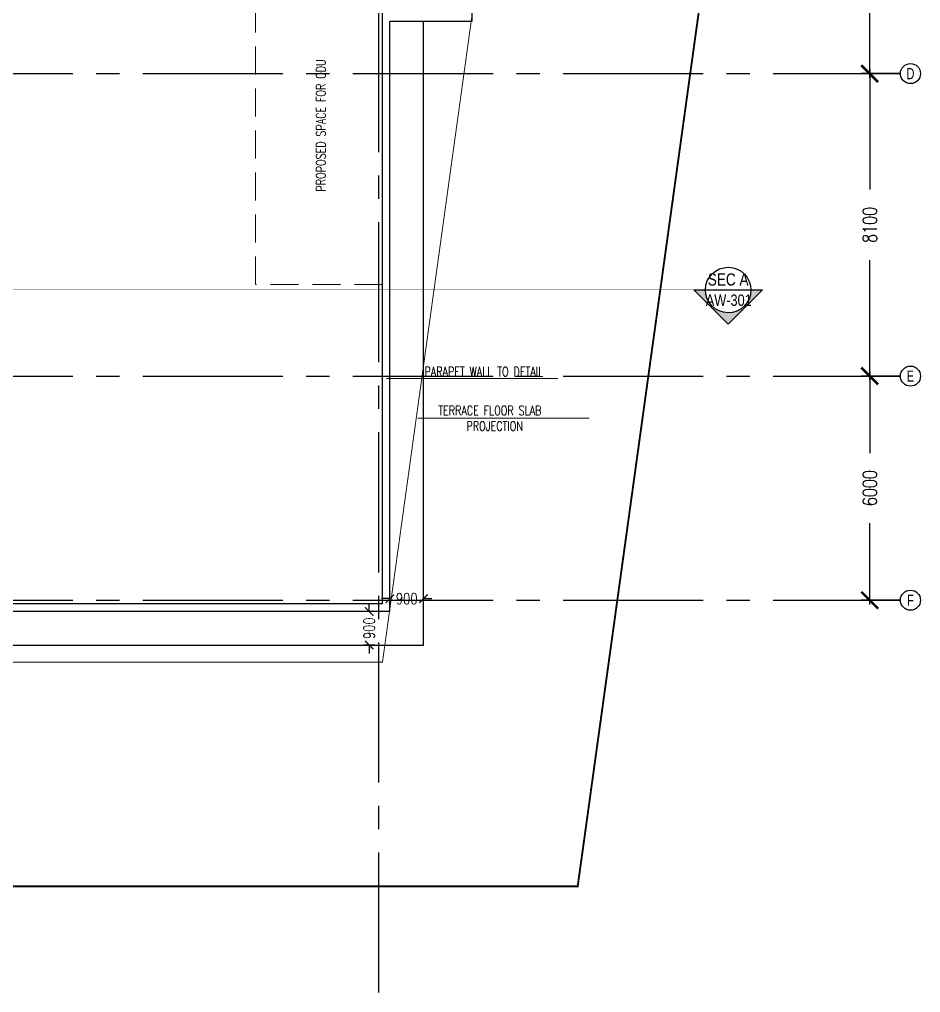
# Model space of a CAD drawing. Header units: millimetres. Extents: x -2076597 to 16308595, y -4402071 to 17875273.
# Drawn here: x -2033563 to -2009445, y -4399885 to -4373831 of the extents above; entities that cross this region are included whole.
import ezdxf
from ezdxf.enums import TextEntityAlignment as Align
from ezdxf.lldxf.tags import DXFTag

# ---------------------------------------------------------------- set-up
doc = ezdxf.new("R2010")
doc.units = ezdxf.units.MM
for name, pattern in [('CENTER', [50.8, 31.75, -6.35, 6.35, -6.35]), ('CENTER2', [1.125, 0.75, -0.125, 0.125, -0.125]), ('CONTINULUS', [0]), ('DASHDOT', [1, 0.5, -0.25, 0, -0.25]), ('DASHED2', [0.375, 0.25, -0.125])]:
    doc.linetypes.add(name, pattern=pattern)
for name, color, linetype, lineweight in [('A- LIGHT LINE', 8, 'Continuous', 9), ('A- REF LINES', 5, 'Continuous', 9), ('A- SHAFT', 8, 'Continuous', 9), ('A-BOUNDARY LINES', 4, 'Continuous', 25), ('A-DETL-GENF', 92, 'Continuous', 9), ('A-ELEV FINEWALL', 6, 'Continuous', 9)]:
    doc.layers.add(name, color=color, linetype=linetype, lineweight=lineweight)
for name, color, linetype in [('A-DIMS', 4, 'Continuous'), ('A-GRIDTXT', 1, 'Continuous'), ('A-PARAPET WALL', 4, 'Continuous'), ('A-PODIUM LYT ARCH', 85, 'Continuous'), ('A-REFR-SECT', 3, 'Continuous'), ('A-SETBACK', 3, 'Continuous'), ('A-SITE BOUNDARY', 7, 'CENTER'), ('A-SLABS', 1, 'Continuous'), ('A-TXTROOM', 3, 'Continuous'), ('S-GRID', 252, 'CENTER2')]:
    doc.layers.add(name, color=color, linetype=linetype)
doc.styles.add('ARIAL', font='arial.ttf')
doc.styles.add('ARIAL-GRID', font='arial.ttf', dxfattribs={"width": 0.7, "height": 15})
doc.styles.add('DIM 100', font='romans.shx', dxfattribs={"width": 0.8})
doc.styles.add('ROMANS', font='romans.shx', dxfattribs={"width": 0.75})
tags = doc.linetypes.add('Sheet-A1-BLOCK-12$0$DASHDOT2', pattern=[0.5, 0.25, -0.125, 0, -0.125]).pattern_tags.tags
tags[10:11] = [DXFTag(74, 4), DXFTag(75, 0), DXFTag(340, '0'), DXFTag(46, 1.0), DXFTag(50, 0.0), DXFTag(44, 0.0), DXFTag(45, 0.0)]
tags[8:9] = [DXFTag(74, 4), DXFTag(75, 0), DXFTag(340, '0'), DXFTag(46, 1.0), DXFTag(50, 0.0), DXFTag(44, 0.0), DXFTag(45, 0.0)]
tags[6:7] = [DXFTag(74, 4), DXFTag(75, 0), DXFTag(340, '0'), DXFTag(46, 1.0), DXFTag(50, 0.0), DXFTag(44, 0.0), DXFTag(45, 0.0)]
tags[4:5] = [DXFTag(74, 4), DXFTag(75, 0), DXFTag(340, '0'), DXFTag(46, 1.0), DXFTag(50, 0.0), DXFTag(44, 0.0), DXFTag(45, 0.0)]
doc.dimstyles.new('1_100 MJR', dxfattribs={"dimscale": 100, "dimtxt": 1.75, "dimasz": 1, "dimexe": 1, "dimexo": 0, "dimgap": 0.09, "dimtad": 0, "dimdsep": 46, "dimtxsty": 'DIM 100', "dimblk": 'ARCHTICK', "dimcen": 0.09, "dimdle": 1, "dimclrd": 8, "dimclre": 8, "dimclrt": 256, "dimazin": 0, "dimtfac": 1, "dimtofl": 0, "dimtmove": 1, "dimatfit": 3, "dimfxl": 0, "dimtolj": 1, "dimtzin": 0, "dimlwd": -1, "dimlwe": -1, "dimarcsym": 0})
doc.dimstyles.new('DIMB-200', dxfattribs={"dimscale": 150, "dimtxt": 2.5, "dimasz": 3, "dimexe": 1.5, "dimexo": 0, "dimgap": 3, "dimtad": 0, "dimtoh": 1, "dimdec": 0, "dimzin": 0, "dimdsep": 46, "dimtxsty": 'ROMANS', "dimblk": 'ARCHTICK', "dimcen": 3, "dimdle": 0.75, "dimclrd": 8, "dimclre": 8, "dimclrt": 4, "dimazin": 0, "dimtfac": 1, "dimtdec": 0, "dimtix": 1, "dimtofl": 0, "dimtmove": 2, "dimatfit": 3, "dimldrblk": 'DOT', "dimfxl": 0, "dimtolj": 1, "dimtzin": 0, "dimarcsym": 0})
doc.dimstyles.new('DIMM-100', dxfattribs={"dimscale": 150, "dimtxt": 2, "dimasz": 1.5, "dimexe": 1, "dimexo": 0, "dimgap": 2, "dimtad": 0, "dimtoh": 1, "dimdec": 0, "dimzin": 0, "dimdsep": 46, "dimtxsty": 'ROMANS', "dimblk": 'ARCHTICK', "dimcen": 1.5, "dimdle": 0.5, "dimclrd": 8, "dimclre": 8, "dimclrt": 256, "dimazin": 0, "dimtfac": 1, "dimtdec": 0, "dimtix": 1, "dimtofl": 0, "dimtmove": 2, "dimatfit": 3, "dimldrblk": 'DOT', "dimfxl": 0, "dimtolj": 1, "dimtzin": 0, "dimarcsym": 0})

# ---------------------------------------------------------------- blocks, each defined once
blk = doc.blocks.new('_ArchTick')
at = {"color": 0, "linetype": 'ByBlock', "const_width": 0.15}
blk.add_lwpolyline([(-0.5, -0.5), (0.5, 0.5)], dxfattribs=at)
blk = doc.blocks.new('*D265')
at = {"color": 8, "lineweight": -2, "transparency": 16777216}
for p, q in [((-2024053, -4389681), (-2024353, -4389681)), ((-2024053, -4390581), (-2024353, -4390581))]:
    blk.add_line(p, q, dxfattribs=at)
at = {"color": 8, "linetype": 'CONTINULUS', "lineweight": -2, "transparency": 16777216}
for p, q in [((-2024203, -4389681), (-2024203, -4389456)), ((-2024203, -4390581), (-2024203, -4390806))]:
    blk.add_line(p, q, dxfattribs=at)
at = {"layer": 'Defpoints', "color": 0, "transparency": 16777216}
for p in [(-2023648, -4389681), (-2024203, -4390581), (-2023648, -4390581)]:
    blk.add_point(p, dxfattribs=at)
at = {"color": 8, "lineweight": -2, "transparency": 16777216, "xscale": 225, "yscale": 225, "zscale": 225}
for p, rotation in [((-2024203, -4389681), 270), ((-2024203, -4390581), 90)]:
    blk.add_blockref('_ArchTick', p, dxfattribs=dict(at, rotation=rotation))
at = {"transparency": 16777216, "insert": (-2024203, -4390131), "char_height": 300, "attachment_point": 5, "rotation": 90, "style": 'ROMANS'}
blk.add_mtext('\\A1;900', dxfattribs=at)
blk = doc.blocks.new('_Dot')
at = {"color": 0, "linetype": 'ByBlock', "lineweight": -2}
blk.add_line((-0.5, 0), (-1, 0), dxfattribs=at)
at = {"color": 0, "linetype": 'ByBlock', "const_width": 0.5}
blk.add_lwpolyline([(-0.25, 0, 1), (0.25, 0, 1)], format="xyb", close=True, dxfattribs=at)
blk = doc.blocks.new('*D79')
at = {"color": 8, "linetype": 'CONTINULUS', "lineweight": -2, "transparency": 16777216}
for p, q in [((-2023648, -4389339), (-2023873, -4389339)), ((-2022748, -4389339), (-2022523, -4389339))]:
    blk.add_line(p, q, dxfattribs=at)
at = {"color": 8, "lineweight": -2, "transparency": 16777216}
for p, q in [((-2023648, -4389489), (-2023648, -4389189)), ((-2022748, -4389489), (-2022748, -4389189))]:
    blk.add_line(p, q, dxfattribs=at)
at = {"layer": 'Defpoints', "color": 0, "transparency": 16777216}
for p in [(-2022748, -4389339), (-2023648, -4389681), (-2022748, -4389681)]:
    blk.add_point(p, dxfattribs=at)
at = {"color": 8, "lineweight": -2, "transparency": 16777216, "xscale": 225, "yscale": 225, "zscale": 225}
blk.add_blockref('_ArchTick', (-2023648, -4389339), dxfattribs=at)
at = {"color": 8, "lineweight": -2, "transparency": 16777216, "xscale": 225, "yscale": 225, "zscale": 225, "rotation": 180}
blk.add_blockref('_ArchTick', (-2022748, -4389339), dxfattribs=at)
at = {"transparency": 16777216, "insert": (-2023198, -4389339), "char_height": 300, "attachment_point": 5, "style": 'ROMANS'}
blk.add_mtext('\\A1;900', dxfattribs=at)
blk = doc.blocks.new('Family - ___-240295-0_ ground floor')
at = {"layer": 'A-SETBACK', "linetype": 'DASHDOT', "lineweight": -2, "ltscale": 2000, "const_width": 25}
blk.add_lwpolyline([(76480, 233663), (47866, 236124), (29166, 193452), (70915, 193452)], close=True, dxfattribs=at)
at = {"layer": 'A-SITE BOUNDARY', "ltscale": 100, "const_width": 50}
blk.add_lwpolyline([(83289, 239099), (44096, 242471), (19986, 187452), (76141, 187452)], close=True, dxfattribs=at)
blk = doc.blocks.new('*D109')
at = {"layer": 'A-BOUNDARY LINES', "color": 8, "lineweight": -2, "transparency": 16777216}
for p, q in [((-2011486, -4367181), (-2010581, -4367181)), ((-2010806, -4367068), (-2010806, -4370285)), ((-2010806, -4375393), (-2010806, -4372176)), ((-2009983, -4375281), (-2011031, -4375281))]:
    blk.add_line(p, q, dxfattribs=at)
at = {"layer": 'Defpoints', "color": 0, "transparency": 16777216}
for p in [(-2011486, -4367181), (-2010806, -4375281), (-2009983, -4375281)]:
    blk.add_point(p, dxfattribs=at)
at = {"layer": 'A-BOUNDARY LINES', "color": 8, "lineweight": -2, "transparency": 16777216, "xscale": 450, "yscale": 450, "zscale": 450}
for p, rotation in [((-2010806, -4367181), 90), ((-2010806, -4375281), 270)]:
    blk.add_blockref('_ArchTick', p, dxfattribs=dict(at, rotation=rotation))
at = {"layer": 'A-BOUNDARY LINES', "color": 4, "transparency": 16777216, "insert": (-2010806, -4371231), "char_height": 375, "attachment_point": 5, "rotation": 90, "style": 'ROMANS'}
blk.add_mtext('\\A1;8100', dxfattribs=at)
blk = doc.blocks.new('*D110')
at = {"layer": 'A-BOUNDARY LINES', "color": 8, "lineweight": -2, "transparency": 16777216}
for p, q in [((-2011486, -4375281), (-2010581, -4375281)), ((-2010806, -4375168), (-2010806, -4378385)), ((-2010806, -4383493), (-2010806, -4380276)), ((-2009983, -4383381), (-2011031, -4383381))]:
    blk.add_line(p, q, dxfattribs=at)
at = {"layer": 'Defpoints', "color": 0, "transparency": 16777216}
for p in [(-2011486, -4375281), (-2010806, -4383381), (-2009983, -4383381)]:
    blk.add_point(p, dxfattribs=at)
at = {"layer": 'A-BOUNDARY LINES', "color": 8, "lineweight": -2, "transparency": 16777216, "xscale": 450, "yscale": 450, "zscale": 450}
for p, rotation in [((-2010806, -4375281), 90), ((-2010806, -4383381), 270)]:
    blk.add_blockref('_ArchTick', p, dxfattribs=dict(at, rotation=rotation))
at = {"layer": 'A-BOUNDARY LINES', "color": 4, "transparency": 16777216, "insert": (-2010806, -4379331), "char_height": 375, "attachment_point": 5, "rotation": 90, "style": 'ROMANS'}
blk.add_mtext('\\A1;8100', dxfattribs=at)
blk = doc.blocks.new('*D111')
at = {"layer": 'A-BOUNDARY LINES', "color": 8, "lineweight": -2, "transparency": 16777216}
for p, q in [((-2011486, -4383380), (-2010581, -4383380)), ((-2010806, -4383268), (-2010806, -4385442)), ((-2010806, -4389493), (-2010806, -4387319)), ((-2009983, -4389381), (-2011031, -4389381))]:
    blk.add_line(p, q, dxfattribs=at)
at = {"layer": 'Defpoints', "color": 0, "transparency": 16777216}
for p in [(-2011486, -4383380), (-2010806, -4389381), (-2009983, -4389381)]:
    blk.add_point(p, dxfattribs=at)
at = {"layer": 'A-BOUNDARY LINES', "color": 8, "lineweight": -2, "transparency": 16777216, "xscale": 450, "yscale": 450, "zscale": 450}
for p, rotation in [((-2010806, -4383380), 90), ((-2010806, -4389381), 270)]:
    blk.add_blockref('_ArchTick', p, dxfattribs=dict(at, rotation=rotation))
at = {"layer": 'A-BOUNDARY LINES', "color": 4, "transparency": 16777216, "insert": (-2010806, -4386380), "char_height": 375, "attachment_point": 5, "rotation": 90, "style": 'ROMANS'}
blk.add_mtext('\\A1;6000', dxfattribs=at)
blk = doc.blocks.new('GRNO')
at = {"layer": 'A-GRIDTXT', "color": 8}
blk.add_circle((0, 0), 450, dxfattribs=at)
at = {"layer": 'A-GRIDTXT', "style": 'ARIAL-GRID', "width": 0.7}
blk.add_attdef('01', text='', height=350, dxfattribs=at).set_placement((0, 0), align=Align.MIDDLE_CENTER)
blk = doc.blocks.new('A-SEC-REF-1')
at = {"layer": 'A-REFR-SECT', "ltscale": 800}
blk.add_line((-600, 0), (600, 0), dxfattribs=at)
at = {"layer": 'A-REFR-SECT', "color": 4, "linetype": 'Continuous', "style": 'ARIAL', "width": 0.8}
for tag, height, p in [('SECTION-LETTER', 320, (-1, 276)), ('DRAWING-REF', 300, (15, -270))]:
    blk.add_attdef(tag, text='', height=height, dxfattribs=at).set_placement(p, align=Align.MIDDLE)
blk = doc.blocks.new('SEC LINES')
at = {"layer": 'A-DIMS'}
h = blk.add_hatch(color=8, dxfattribs=at)
edge = h.paths.add_edge_path()
edge.add_line((-3817613, -18368005), (-3817304, -18368005))
edge.add_ellipse((-3816694, -18368005), major_axis=(1, -610), ratio=1, start_angle=269.93, end_angle=359.93)
edge.add_ellipse((-3816694, -18368005), major_axis=(-1, -610), ratio=1, start_angle=0.07, end_angle=90.07)
edge.add_line((-3816084, -18368005), (-3815775, -18368005))
edge.add_line((-3815775, -18368005), (-3816694, -18368923))
edge.add_line((-3816694, -18368923), (-3817613, -18368005))
at = {"layer": 'A-DIMS', "color": 2, "linetype": 'Continuous'}
for p, q in [((-3817613, -18368005), (-3816694, -18368923)), ((-3817613, -18368005), (-3815775, -18368005)), ((-3815775, -18368005), (-3816694, -18368923))]:
    blk.add_line(p, q, dxfattribs=at)
blk.add_ellipse((-3816694, -18368008), major_axis=(-6, -610), ratio=1, start_param=3.146455407780075, end_param=9.42964071495966, dxfattribs=at)
at = {"layer": 'A-ELEV FINEWALL', "color": 7, "linetype": 'Sheet-A1-BLOCK-12$0$DASHDOT2', "ltscale": 4000, "const_width": 10}
blk.add_lwpolyline([(-3817613, -18368005), (-3871757, -18368005)], dxfattribs=at)
at = {"layer": 'A-DIMS', "linetype": 'Continuous', "xscale": 1.016296296337732, "yscale": 1.016296296337732, "zscale": 1.016296296337732, "rotation": 359.9999999999371}
blk.add_blockref('A-SEC-REF-1', (-3816694, -18368005), dxfattribs=at).add_auto_attribs({'SECTION-LETTER': 'SEC A', 'DRAWING-REF': 'AW-301'})

msp = doc.modelspace()

# ---------------------------------------------------------------- linework, layer by layer
at = {"layer": 'A- SHAFT', "linetype": 'DASHED2', "ltscale": 3000}
msp.add_lwpolyline([(-2023847.9, -4373180.5), (-2023847.9, -4380930.7), (-2027247.9, -4380930.7), (-2027247.9, -4373180.5)], close=True, dxfattribs=at)
at = {"layer": 'A-PARAPET WALL'}
for p, q in [((-2023847.9, -4389480.5), (-2023847.9, -4373180.5)), ((-2021447.9, -4373880.5), (-2021447.9, -4373180.5)), ((-2023647.9, -4373880.5), (-2021447.9, -4373880.5)), ((-2023647.9, -4389680.5), (-2023647.9, -4373880.5)), ((-2023847.9, -4389480.5), (-2054982.1, -4389480.5)), ((-2023647.9, -4389680.5), (-2054874.6, -4389680.5))]:
    msp.add_line(p, q, dxfattribs=at)
at = {"layer": 'A-SLABS'}
msp.add_lwpolyline([(-2046031.2, -4349930.5), (-2048563.9, -4349930.5), (-2059983.1, -4375988.6), (-2059983.1, -4385106.8, 1.0505124), (-2054439.6, -4390580.5), (-2022747.9, -4390580.5), (-2022747.9, -4373880.5)], format="xyb", dxfattribs=at)
at = {"layer": 'S-GRID', "ltscale": 5000}
for p, q in [((-2023947.9, -4399885.2), (-2023947.9, -4339056.6)), ((-2075262.6, -4375280.5), (-2009983.3, -4375280.5)), ((-2075262.6, -4383380.5), (-2009983.3, -4383380.5)), ((-2075262.6, -4389380.5), (-2009983.3, -4389380.5))]:
    msp.add_line(p, q, dxfattribs=at)

# ---------------------------------------------------------------- block references
at = {"layer": 'A- REF LINES'}
msp.add_blockref('SEC LINES', (1802100.7, 13986932.7), dxfattribs=at)
at = {"layer": 'A-DETL-GENF', "color": 8}
msp.add_blockref('Family - ___-240295-0_ ground floor', (-2094762.5, -4584492.9), dxfattribs=at)
at = {"layer": 'A-PODIUM LYT ARCH'}
ref = msp.add_blockref('GRNO', (-2009714.3, -4375280.5), dxfattribs=dict(at, xscale=0.5979073243647236, yscale=0.5979073243647236, zscale=0.5979073243647236))
ref.add_attrib('01', 'D', dxfattribs={"layer": 'A-GRIDTXT', "height": 299, "style": 'ARIAL-GRID', "width": 0.7}).set_placement((-2009714.3, -4375280.5), align=Align.MIDDLE_CENTER)
ref = msp.add_blockref('GRNO', (-2009714.3, -4383380.5), dxfattribs=dict(at, xscale=0.5979073243647236, yscale=0.5979073243647236, zscale=0.5979073243647236))
ref.add_attrib('01', 'E', dxfattribs={"layer": 'A-GRIDTXT', "height": 299, "style": 'ARIAL-GRID', "width": 0.7}).set_placement((-2009714.3, -4383380.5), align=Align.MIDDLE_CENTER)
ref = msp.add_blockref('GRNO', (-2009714.3, -4389380.6), dxfattribs=dict(at, xscale=0.5979073243647236, yscale=0.5979073243647236, zscale=0.5979073243647236))
ref.add_attrib('01', 'F', dxfattribs={"layer": 'A-GRIDTXT', "height": 299, "style": 'ARIAL-GRID', "width": 0.7}).set_placement((-2009714.3, -4389380.6), align=Align.MIDDLE_CENTER)

# ---------------------------------------------------------------- texts
at = {"layer": 'A-TXTROOM', "insert": (-2025621.5, -4378438.2), "char_height": 250.282, "width": 3684.893, "attachment_point": 1, "rotation": 90, "style": 'ROMANS'}
msp.add_mtext('PROPOSED SPACE FOR ODU ', dxfattribs=at)
at = {"layer": 'A-TXTROOM', "char_height": 250.282, "width": 3684.893, "attachment_point": 1, "style": 'ROMANS'}
for s, insert in [('\\pi32.368;PARAPET WALL TO DETAIL', (-2022753.7, -4383135.7, 0)), ('\\pi282.65;TERRACE FLOOR SLAB \\P\\pi1038;PROJECTION', (-2022636.1, -4384176.1, 0))]:
    msp.add_mtext(s, dxfattribs=dict(at, insert=insert))

# ---------------------------------------------------------------- dimensions: what is measured, and where the dimension line sits
for p2, distance, picture, middle in [((-2022747.9, -4389680.5), 341.2, '*D79', (-2023197.9, -4389339.3)), ((-2023647.9, -4390580.5), -555.4, '*D265', (-2024203.3, -4390130.5))]:
    dim = msp.add_aligned_dim(p1=(-2023647.9, -4389680.5), p2=p2, distance=distance, dimstyle='DIMM-100', override={"dimfxlon": 1})
    dim.commit()
    dim.dimension.update_dxf_attribs({"geometry": picture, "text_midpoint": middle})
at = {"layer": 'A-BOUNDARY LINES'}
for base, p1, p2, picture, middle in [((-2010806.5, -4375280.5), (-2011486, -4367180.5), (-2009983.3, -4375280.5), '*D109', (-2010806.5, -4371230.5)), ((-2010806.5, -4383380.5), (-2011486, -4375280.5), (-2009983.3, -4383380.5), '*D110', (-2010806.5, -4379330.5)), ((-2010806.5, -4389380.5), (-2011486, -4383380.5), (-2009983.3, -4389380.5), '*D111', (-2010806.5, -4386380.5))]:
    dim = msp.add_linear_dim(base=base, p1=p1, p2=p2, angle=90, dimstyle='DIMB-200', dxfattribs=at)
    dim.commit()
    dim.dimension.update_dxf_attribs({"geometry": picture, "text_midpoint": middle})

# ---------------------------------------------------------------- leaders
at = {"layer": 'A- LIGHT LINE'}
for points in [[(-2023740.7, -4383442.1), (-2019150.5, -4383442.1)], [(-2022900.6, -4384509.2), (-2018310.5, -4384509.2)]]:
    msp.add_leader(points, dimstyle='1_100 MJR', dxfattribs=at)

doc.saveas('drawing.dxf')
